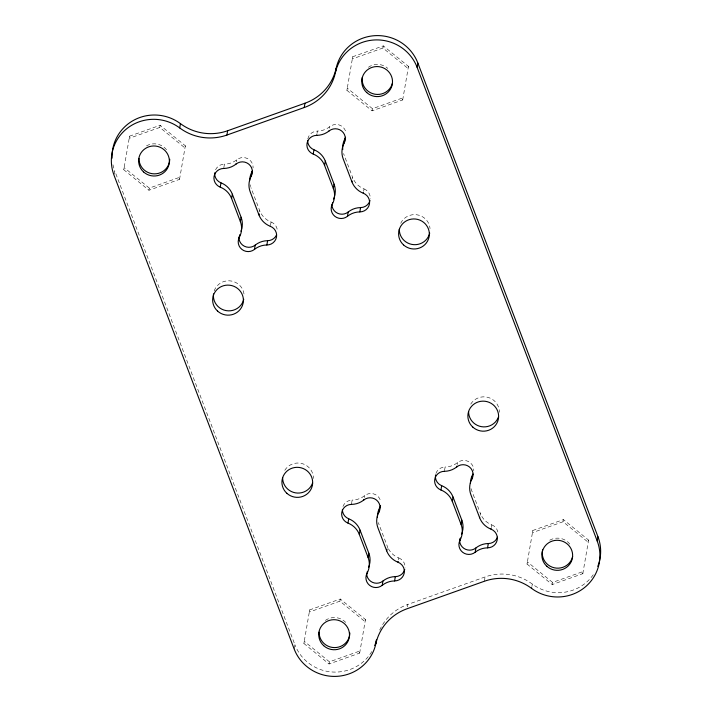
<?xml version="1.0" encoding="UTF-8"?>
<svg xmlns="http://www.w3.org/2000/svg" width="712" height="712" viewBox="0 0 712 712"><rect width="100%" height="100%" fill="white"/><g stroke="black" fill="none" stroke-linecap="round" stroke-linejoin="round"><path stroke-width="0.53" stroke-dasharray="3.56 2.67" d="M114.214 174.146L114.765 170.916A42.693 41.652 9.7 0 1 112.959 164.757M123.772 169.732L124.146 167.578L149.315 188.101L179.913 177.208L179.54 179.362L148.95 190.246L123.772 169.732L129.575 136.17L160.164 125.276L185.334 145.8L184.969 147.954L159.8 127.43L129.201 138.324L129.575 136.17M148.95 190.246L149.315 188.101M159.8 127.43L160.164 125.276M223.88 167.382L224.431 164.152A19.856 19.375 9.7 0 0 236.829 159.746A9.932 9.683 9.7 0 1 253.089 167.925M236.455 161.891L236.829 159.746M259.506 211.704L259.693 210.627L250.935 187.603M270.551 224.965L271.058 222.002A19.856 19.375 9.7 0 1 259.693 210.627M316.991 133.482L317.401 131.061A19.856 19.375 9.7 0 0 329.798 126.656A9.932 9.683 9.7 0 1 346.023 133.117M329.522 128.267L329.798 126.656M346.913 90.317L347.278 88.163L372.456 108.687L403.045 97.793L402.68 99.947L372.082 110.832L346.913 90.317L352.707 56.755L383.305 45.871L408.474 66.385L408.11 68.539L382.94 48.016L352.342 58.909L352.707 56.755M352.44 178.881L352.671 177.537L343.914 154.513A19.856 19.375 9.7 0 1 343.584 153.57M372.082 110.832L372.456 108.687M382.94 48.016L383.305 45.871M363.618 191.332L364.028 188.911A19.856 19.375 9.7 0 1 352.671 177.537M294.145 648.952L294.875 644.654L114.765 170.916M303.89 643.461L304.264 641.307L329.433 661.831L360.023 650.937L359.658 653.091L329.06 663.985L303.89 643.461L309.684 609.899L340.283 599.014L365.452 619.529L365.087 621.683L339.918 601.168L309.32 612.053L309.684 609.899M351.701 502.788L352.155 500.091A19.856 19.375 9.7 0 0 364.553 495.686A9.932 9.683 9.7 0 1 380.778 502.147M329.06 663.985L329.433 661.831M339.918 601.168L340.283 599.014M364.233 497.563L364.553 495.686M387.141 548.187L387.417 546.567L378.659 523.543A19.856 19.375 9.7 0 1 378.33 522.599M398.462 559.828L398.782 557.941A19.856 19.375 9.7 0 1 387.417 546.567M407.353 606.891L407.762 604.47L485.086 576.951A49.644 48.425 9.7 0 1 532.291 584.062A42.693 41.652 9.7 0 0 594.68 572.573M444.626 469.964L445.133 467.001A19.856 19.375 9.7 0 0 457.531 462.595A9.932 9.683 9.7 0 1 473.792 470.774M457.202 464.473L457.531 462.595M480.075 515.363L480.395 513.477L471.638 490.452A19.856 19.375 9.7 0 1 470.792 487.551M491.298 527.548L491.752 524.851A19.856 19.375 9.7 0 1 480.395 513.477M484.356 581.259L485.086 576.951M527.031 564.046L527.396 561.893L552.565 582.416L583.164 571.531L582.799 573.676L552.201 584.57L527.031 564.046L532.825 530.484L563.423 519.6L588.593 540.114L588.228 542.268L563.05 521.754L532.46 532.638L532.825 530.484M531.882 586.483L532.291 584.062M552.201 584.57L552.565 582.416M563.05 521.754L563.423 519.6M179.54 179.362L185.334 145.8M402.68 99.947L408.474 66.385M359.658 653.091L365.452 619.529M582.799 573.676L588.593 540.114M371.789 651.578A42.693 41.652 9.7 0 1 331.285 671.923A42.693 41.652 9.7 0 1 294.875 644.654M379.701 630.076A49.644 48.425 9.7 0 1 407.762 604.47M284.782 470.312A15.388 15.014 9.7 0 1 313.405 478.473M214.187 290.914A15.388 15.014 9.7 0 1 244.136 296.263M400.714 223.301A15.388 15.014 9.7 0 1 430.039 228.614M470.73 404.131A15.388 15.014 9.7 0 1 499.352 412.293M398.782 557.941A9.932 9.683 9.7 0 1 405.039 567.962M342.97 506.472A9.932 9.683 9.7 0 1 352.155 500.091M491.752 524.851A9.932 9.683 9.7 0 1 498.035 533.261M435.949 473.382A9.932 9.683 9.7 0 1 445.133 467.001M271.058 222.002A9.932 9.683 9.7 0 1 277.333 230.412M250.606 186.66A19.856 19.375 9.7 0 1 250.09 184.702M215.558 169.776A9.932 9.683 9.7 0 1 224.431 164.152M307.807 138.965A9.932 9.683 9.7 0 1 317.401 131.061M364.028 188.911A9.932 9.683 9.7 0 1 370.285 198.933M146.476 145.889A15.388 15.014 9.7 0 1 167.569 151.229M325.366 620.41A15.388 15.014 9.7 0 1 346.869 623.757M549.726 540.203A15.388 15.014 9.7 0 1 570.819 545.543M368.38 67.266A15.388 15.014 9.7 0 1 387.844 68.388"/><path stroke-width="1.07" d="M597.973 536.777L597.234 541.084A42.693 41.652 9.7 0 1 582.754 588.931A42.693 41.652 9.7 0 1 531.561 588.37A49.644 48.425 9.7 0 0 484.356 581.259L407.024 608.778A49.644 48.425 9.7 0 0 375.838 643.79A42.693 41.652 9.7 0 1 337.221 676.32A42.693 41.652 9.7 0 1 294.145 648.952L114.027 175.223A42.693 41.652 9.7 0 1 128.516 127.368A42.693 41.652 9.7 0 1 179.709 127.938L180.439 123.63A49.644 48.425 9.7 0 0 227.644 130.741L304.976 103.222A49.644 48.425 9.7 0 0 336.162 68.21A42.693 41.652 9.7 0 1 374.779 35.68A42.693 41.652 9.7 0 1 417.855 63.048L597.973 536.777A42.693 41.652 9.7 0 1 597.769 566.405M179.709 127.938A49.644 48.425 9.7 0 0 226.914 135.049L227.644 130.741M270.364 226.042L270.32 226.309A9.932 9.683 9.7 0 1 266.867 244.999A19.856 19.375 9.7 0 0 254.469 249.405A9.932 9.683 9.7 0 1 239.33 237.336A19.856 19.375 9.7 0 0 240.362 221.548L231.605 198.523A19.856 19.375 9.7 0 0 220.248 187.149L220.978 182.842A9.932 9.683 9.7 0 1 214.721 172.82M220.248 187.149A9.932 9.683 9.7 0 1 223.693 168.459L223.737 168.192M223.693 168.459A19.856 19.375 9.7 0 0 236.09 164.045L236.179 163.511M231.605 198.523L232.343 194.216A19.856 19.375 9.7 0 0 220.978 182.842M240.362 221.548L241.101 217.249L232.343 194.216M239.33 237.336L239.419 236.802M239.606 235.725L239.784 234.648M270.32 226.309A19.856 19.375 9.7 0 1 258.954 214.935L250.206 191.902A19.856 19.375 9.7 0 1 251.238 176.113L251.968 171.815A9.932 9.683 9.7 0 0 252.315 171.111M258.954 214.935L259.141 213.858M254.469 249.405L255.208 245.106A19.856 19.375 9.7 0 1 267.605 240.692A9.932 9.683 9.7 0 0 276.478 235.076M266.867 244.999L267.605 240.692M226.914 135.049L304.238 107.53L304.976 103.222M363.387 192.676L363.289 193.219A9.932 9.683 9.7 0 1 359.845 211.909A19.856 19.375 9.7 0 0 347.447 216.315A9.932 9.683 9.7 0 1 332.299 204.246A19.856 19.375 9.7 0 0 333.341 188.458L324.583 165.433A19.856 19.375 9.7 0 0 313.218 154.059L313.956 149.751A9.932 9.683 9.7 0 1 307.646 140.531M313.218 154.059A9.932 9.683 9.7 0 1 316.671 135.369L316.76 134.826M304.238 107.53A49.644 48.425 9.7 0 0 335.423 72.517L336.162 68.21M316.671 135.369A19.856 19.375 9.7 0 0 329.069 130.955L329.113 130.688M324.583 165.433L325.313 161.126A19.856 19.375 9.7 0 0 313.956 149.751M333.341 188.458L334.07 184.159L325.313 161.126M332.299 204.246L332.575 202.635M363.289 193.219A19.856 19.375 9.7 0 1 351.933 181.845L343.175 158.812A19.856 19.375 9.7 0 1 344.207 143.023L344.946 138.724A9.932 9.683 9.7 0 0 345.578 137.274M351.933 181.845L352.066 181.035M347.447 216.315L348.186 212.016A19.856 19.375 9.7 0 1 360.575 207.601A9.932 9.683 9.7 0 0 370 200.464M359.845 211.909L360.575 207.601M597.234 541.084L417.125 67.346L417.855 63.048M398.186 561.439L398.044 562.249A9.932 9.683 9.7 0 1 394.599 580.939A19.856 19.375 9.7 0 0 382.202 585.344A9.932 9.683 9.7 0 1 367.054 573.276A19.856 19.375 9.7 0 0 368.086 557.487L359.329 534.463A19.856 19.375 9.7 0 0 347.972 523.089L348.711 518.781A9.932 9.683 9.7 0 1 342.401 509.561M347.972 523.089A9.932 9.683 9.7 0 1 351.425 504.399L351.514 503.856M351.425 504.399A19.856 19.375 9.7 0 0 363.814 499.984L363.912 499.45M359.329 534.463L360.067 530.155A19.856 19.375 9.7 0 0 348.711 518.781M368.086 557.487L368.825 553.188L360.067 530.155M367.054 573.276L367.374 571.398M398.044 562.249A19.856 19.375 9.7 0 1 386.687 550.874L377.93 527.841A19.856 19.375 9.7 0 1 378.962 512.053L379.701 507.754A9.932 9.683 9.7 0 0 380.564 505.52M386.687 550.874L386.963 549.255M382.202 585.344L382.931 581.045A19.856 19.375 9.7 0 1 395.329 576.631A9.932 9.683 9.7 0 0 404.754 569.493M375.838 643.79L376.159 641.904M376.301 641.103L376.577 639.483A42.693 41.652 9.7 0 1 374.717 645.597M394.599 580.939L395.329 576.631M491.111 528.615L491.022 529.158A9.932 9.683 9.7 0 1 487.569 547.848A19.856 19.375 9.7 0 0 475.171 552.254A9.932 9.683 9.7 0 1 460.032 540.186A19.856 19.375 9.7 0 0 461.064 524.397L452.307 501.373A19.856 19.375 9.7 0 0 440.942 489.998L441.68 485.691A9.932 9.683 9.7 0 1 435.53 474.904M440.942 489.998A9.932 9.683 9.7 0 1 444.395 471.308L444.439 471.041M444.395 471.308A19.856 19.375 9.7 0 0 456.793 466.894L456.926 466.093M452.307 501.373L453.046 497.065A19.856 19.375 9.7 0 0 441.68 485.691M461.064 524.397L461.794 520.098L453.046 497.065M460.032 540.186L460.166 539.385M460.308 538.575L460.397 538.032M491.022 529.158A19.856 19.375 9.7 0 1 479.657 517.784L470.899 494.751A19.856 19.375 9.7 0 1 471.94 478.962L472.67 474.664A9.932 9.683 9.7 0 0 473.017 473.961M479.657 517.784L479.746 517.241M475.171 552.254L475.91 547.955A19.856 19.375 9.7 0 1 488.307 543.541A9.932 9.683 9.7 0 0 497.492 537.168M487.569 547.848L488.307 543.541M531.561 588.37L531.65 587.827M335.423 72.517A42.693 41.652 9.7 0 1 374.04 39.988A42.693 41.652 9.7 0 1 417.125 67.346M112.122 158.153A42.693 41.652 9.7 0 1 134.897 119.634A42.693 41.652 9.7 0 1 180.439 123.63M312.604 482.959A15.388 15.014 9.7 0 1 282.655 477.61M243.753 299.271A15.388 15.014 9.7 0 1 226.131 310.619A15.388 15.014 9.7 0 1 213.493 293.905M429.701 233.091A15.388 15.014 9.7 0 1 399.325 229.228M498.551 416.778A15.388 15.014 9.7 0 1 468.603 411.429M382.931 581.045A9.932 9.683 9.7 0 1 366.653 573.721M377.431 517.588A19.856 19.375 9.7 0 1 379.701 507.754M368.825 553.188A19.856 19.375 9.7 0 1 368.647 567.17M363.814 499.984A9.932 9.683 9.7 0 1 378.962 512.053M470.392 483.466A19.856 19.375 9.7 0 1 472.67 474.664M461.794 520.098A19.856 19.375 9.7 0 1 461.625 534.08M475.91 547.955A9.932 9.683 9.7 0 1 459.738 538.931M456.793 466.894A9.932 9.683 9.7 0 1 471.94 478.962M241.101 217.249A19.856 19.375 9.7 0 1 240.923 231.231M255.208 245.106A9.932 9.683 9.7 0 1 238.938 236.927M249.69 180.617A19.856 19.375 9.7 0 1 251.968 171.815M236.09 164.045A9.932 9.683 9.7 0 1 251.238 176.113M342.757 149.591A19.856 19.375 9.7 0 1 344.946 138.724M334.07 184.159A19.856 19.375 9.7 0 1 333.492 199.057M348.186 212.016A9.932 9.683 9.7 0 1 331.899 204.691M329.069 130.955A9.932 9.683 9.7 0 1 344.207 143.023M169.75 159.274A15.388 15.014 9.7 0 1 154.059 173.862A15.388 15.014 9.7 0 1 139 158.411M349.868 633.004A15.388 15.014 9.7 0 1 334.177 647.591A15.388 15.014 9.7 0 1 319.11 632.14M572.626 556.597A15.388 15.014 9.7 0 1 554.239 567.784A15.388 15.014 9.7 0 1 542.624 549.726M392.508 82.859A15.388 15.014 9.7 0 1 374.886 94.206A15.388 15.014 9.7 0 1 362.248 77.501M323.684 645.677A15.388 15.014 9.7 0 0 349.12 638.157A15.388 15.014 9.7 0 0 329.558 620.339A15.388 15.014 9.7 0 0 323.684 645.677M143.566 171.939A15.388 15.014 9.7 0 0 169.002 164.428A15.388 15.014 9.7 0 0 149.44 146.61A15.388 15.014 9.7 0 0 143.566 171.939M546.825 566.263A15.388 15.014 9.7 0 0 572.261 558.742A15.388 15.014 9.7 0 0 552.699 540.924A15.388 15.014 9.7 0 0 546.825 566.263M366.707 92.524A15.388 15.014 9.7 0 0 392.143 85.013A15.388 15.014 9.7 0 0 372.581 67.195A15.388 15.014 9.7 0 0 366.707 92.524M286.856 493.291A15.388 15.014 9.7 0 0 312.292 485.78A15.388 15.014 9.7 0 0 292.73 467.962A15.388 15.014 9.7 0 0 286.856 493.291M217.587 311.091A15.388 15.014 9.7 0 0 243.023 303.57A15.388 15.014 9.7 0 0 223.461 285.752A15.388 15.014 9.7 0 0 217.587 311.091M403.535 244.91A15.388 15.014 9.7 0 0 428.971 237.399A15.388 15.014 9.7 0 0 409.409 219.581A15.388 15.014 9.7 0 0 403.535 244.91M472.804 427.111A15.388 15.014 9.7 0 0 498.24 419.599A15.388 15.014 9.7 0 0 478.678 401.782A15.388 15.014 9.7 0 0 472.804 427.111"/></g></svg>
